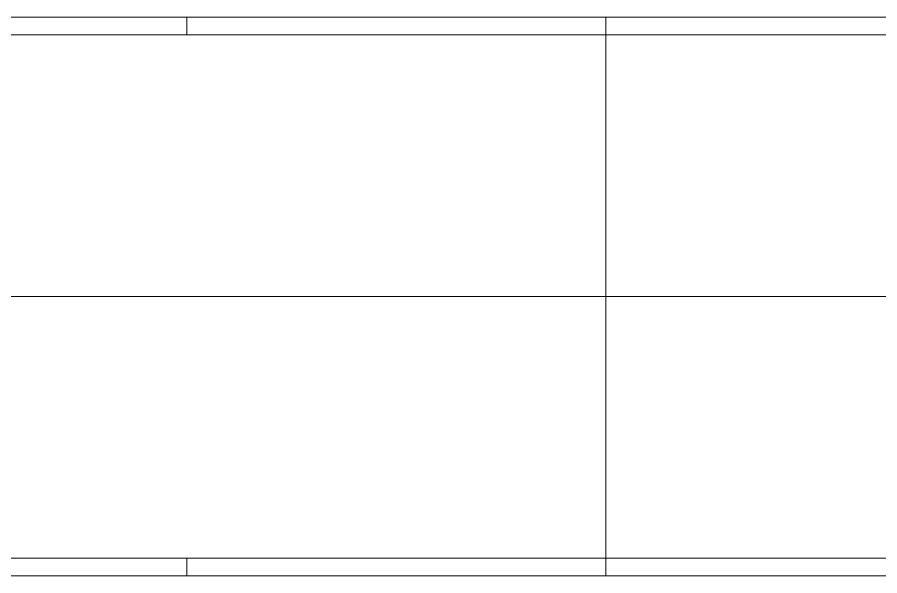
# Model space of a CAD drawing. Header units: inches. Extents: x -38 to 5698, y -33 to 92.
# Drawn here: x 302.627 to 303.862, y 35.385 to 36.185 of the extents above; entities that cross this region are included whole.
import ezdxf

# ---------------------------------------------------------------- set-up
doc = ezdxf.new("R2010")
doc.units = ezdxf.units.IN
doc.header["$MEASUREMENT"] = 0
doc.layers.add('Interior - Mobiliario', color=7, linetype='Continuous')

msp = doc.modelspace()

# ---------------------------------------------------------------- linework, layer by layer
at = {"layer": 'Interior - Mobiliario', "color": 175, "linetype": 'Continuous', "lineweight": 13}
for p, q in [((302.87, 36.1849), (302.87, 36.1599)), ((303.47, 36.1849), (303.47, 36.1599)), ((303.47, 36.1599), (302.27, 36.1599)), ((304.67, 36.1599), (303.47, 36.1599)), ((303.47, 35.4099), (302.27, 35.4099)), ((302.87, 35.3849), (302.87, 35.4099)), ((304.67, 35.4099), (303.47, 35.4099)), ((303.47, 35.3849), (303.47, 35.4099))]:
    msp.add_line(p, q, dxfattribs=at)
at = {"layer": 'Interior - Mobiliario', "color": 175, "linetype": 'Continuous', "lineweight": 13, "flags": 128}
for points in [[(303.47, 36.1849), (302.27, 36.1849), (302.27, 35.7849), (303.47, 35.7849)], [(304.67, 36.1849), (303.47, 36.1849), (303.47, 35.7849), (304.67, 35.7849)], [(303.47, 35.3849), (302.27, 35.3849), (302.27, 35.7849), (303.47, 35.7849)], [(304.67, 35.3849), (303.47, 35.3849), (303.47, 35.7849), (304.67, 35.7849)]]:
    msp.add_lwpolyline(points, close=True, dxfattribs=at)

doc.saveas('drawing.dxf')
